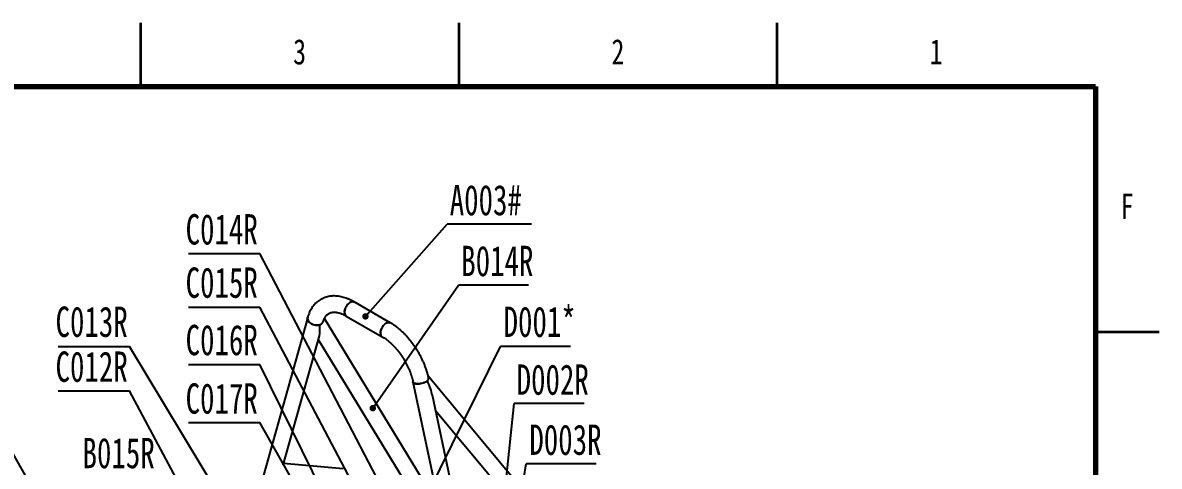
# Model space of a CAD drawing. Header units: millimetres. Extents: x 0 to 420, y 0 to 297.
# Drawn here: x 241.5 to 420, y 227.4 to 297 of the extents above; entities that cross this region are included whole.
import ezdxf

# ---------------------------------------------------------------- set-up
doc = ezdxf.new("R2010")
doc.units = ezdxf.units.MM
for name, color, linetype in [('A', 7, 'Continuous'), ('B', 7, 'Continuous'), ('C', 7, 'Continuous'), ('D', 7, 'Continuous')]:
    doc.layers.add(name, color=color, linetype=linetype)
doc.styles.add('SLDTEXTSTYLE1', font='TXT', dxfattribs={"width": 0.7})
doc.styles.add('SLDTEXTSTYLE2', font='TXT', dxfattribs={"width": 0.75})
doc.dimstyles.new('SLDDIMSTYLE0', dxfattribs={"dimtxt": 0.18, "dimasz": 1.016, "dimexe": 0, "dimexo": 0.0625, "dimgap": 0, "dimtad": 0, "dimtih": 1, "dimtoh": 1, "dimdec": 0, "dimrnd": 1e-09, "dimzin": 0, "dimdsep": 46, "dimtxsty": 'Standard', "dimblk1": 'DOT', "dimblk2": 'DOT', "dimsah": 1, "dimcen": 0.09, "dimadec": 0, "dimazin": 0, "dimtfac": 1.016, "dimtdec": 0, "dimtofl": 0, "dimtmove": 0, "dimatfit": 3, "dimldrblk": 'DOT', "dimfxl": 0, "dimfrac": 2, "dimtolj": 1, "dimtzin": 0, "dimarcsym": 0})

# ---------------------------------------------------------------- blocks, each defined once
blk = doc.blocks.new('SW_NOTE_3')
at = {"layer": 'A', "color": 0}
blk.add_line((13.22, 0), (0, 0), dxfattribs=at)
at = {"layer": 'A', "color": 0, "insert": (0.4, 6.17), "char_height": 4.762, "attachment_point": 1, "style": 'SLDTEXTSTYLE1'}
blk.add_mtext('A003#', dxfattribs=at)
blk = doc.blocks.new('_DOT')
at = {"color": 0, "linetype": 'ByBlock', "lineweight": -2}
blk.add_line((-0.5, 0), (-1, 0), dxfattribs=at)
at = {"color": 0, "linetype": 'ByBlock', "const_width": 0.5}
blk.add_lwpolyline([(-0.25, 0, 1), (0.25, 0, 1)], format="xyb", close=True, dxfattribs=at)
blk = doc.blocks.new('SW_NOTE_29')
at = {"layer": 'B', "color": 0}
blk.add_line((10.99, 0), (0, 0), dxfattribs=at)
at = {"layer": 'B', "color": 0, "insert": (0.44, 6.2), "char_height": 4.762, "attachment_point": 1, "style": 'SLDTEXTSTYLE1'}
blk.add_mtext('B014R', dxfattribs=at)
blk = doc.blocks.new('SW_NOTE_33')
at = {"layer": 'B', "color": 0}
blk.add_line((-11.23, 0), (0, 0), dxfattribs=at)
at = {"layer": 'B', "color": 0, "insert": (-11.64, 6.23), "char_height": 4.762, "attachment_point": 1, "style": 'SLDTEXTSTYLE1'}
blk.add_mtext('B015R', dxfattribs=at)
blk = doc.blocks.new('SW_NOTE_68')
at = {"layer": 'C', "color": 0}
blk.add_line((-11.23, 0), (0, 0), dxfattribs=at)
at = {"layer": 'C', "color": 0, "insert": (-11.62, 6.18), "char_height": 4.762, "attachment_point": 1, "style": 'SLDTEXTSTYLE1'}
blk.add_mtext('C012R', dxfattribs=at)
blk = doc.blocks.new('SW_NOTE_69')
at = {"layer": 'C', "color": 0}
blk.add_line((-11.23, 0), (0, 0), dxfattribs=at)
at = {"layer": 'C', "color": 0, "insert": (-11.62, 6.25), "char_height": 4.762, "attachment_point": 1, "style": 'SLDTEXTSTYLE1'}
blk.add_mtext('C013R', dxfattribs=at)
blk = doc.blocks.new('SW_NOTE_70')
at = {"layer": 'C', "color": 0}
blk.add_line((-11.23, 0), (0, 0), dxfattribs=at)
at = {"layer": 'C', "color": 0, "insert": (-11.66, 6.2), "char_height": 4.762, "attachment_point": 1, "style": 'SLDTEXTSTYLE1'}
blk.add_mtext('C014R', dxfattribs=at)
blk = doc.blocks.new('SW_NOTE_71')
at = {"layer": 'C', "color": 0}
blk.add_line((-11.23, 0), (0, 0), dxfattribs=at)
at = {"layer": 'C', "color": 0, "insert": (-11.66, 6.23), "char_height": 4.762, "attachment_point": 1, "style": 'SLDTEXTSTYLE1'}
blk.add_mtext('C015R', dxfattribs=at)
blk = doc.blocks.new('SW_NOTE_72')
at = {"layer": 'C', "color": 0}
blk.add_line((-11.23, 0), (0, 0), dxfattribs=at)
at = {"layer": 'C', "color": 0, "insert": (-11.66, 6.22), "char_height": 4.762, "attachment_point": 1, "style": 'SLDTEXTSTYLE1'}
blk.add_mtext('C016R', dxfattribs=at)
blk = doc.blocks.new('SW_NOTE_73')
at = {"layer": 'C', "color": 0}
blk.add_line((-11.23, 0), (0, 0), dxfattribs=at)
at = {"layer": 'C', "color": 0, "insert": (-11.66, 6.15), "char_height": 4.762, "attachment_point": 1, "style": 'SLDTEXTSTYLE1'}
blk.add_mtext('C017R', dxfattribs=at)
blk = doc.blocks.new('SW_NOTE_75')
at = {"layer": 'D', "color": 0}
blk.add_line((10.99, 0), (0, 0), dxfattribs=at)
at = {"layer": 'D', "color": 0, "insert": (0.46, 6.25), "char_height": 4.762, "attachment_point": 1, "style": 'SLDTEXTSTYLE1'}
blk.add_mtext('D001*', dxfattribs=at)
blk = doc.blocks.new('SW_NOTE_76')
at = {"layer": 'D', "color": 0}
blk.add_line((10.99, 0), (0, 0), dxfattribs=at)
at = {"layer": 'D', "color": 0, "insert": (0.38, 6.16), "char_height": 4.762, "attachment_point": 1, "style": 'SLDTEXTSTYLE1'}
blk.add_mtext('D002R', dxfattribs=at)
blk = doc.blocks.new('SW_NOTE_79')
at = {"layer": 'D', "color": 0}
blk.add_line((10.99, 0), (0, 0), dxfattribs=at)
at = {"layer": 'D', "color": 0, "insert": (0.48, 6.19), "char_height": 4.762, "attachment_point": 1, "style": 'SLDTEXTSTYLE1'}
blk.add_mtext('D003R', dxfattribs=at)

msp = doc.modelspace()

# ---------------------------------------------------------------- linework, layer by layer
at = {"color": 7, "linetype": 'Continuous', "lineweight": 35}
for p, q in [((260, 287), (260, 297)), ((310, 287), (310, 297)), ((360, 287), (360, 297)), ((410, 248.5), (420, 248.5))]:
    msp.add_line(p, q, dxfattribs=at)
at = {"color": 7, "linetype": 'Continuous', "lineweight": 70}
for p, q in [((10, 287), (410, 287)), ((410, 287), (410, 10))]:
    msp.add_line(p, q, dxfattribs=at)
at = {"color": 7, "linetype": 'Continuous', "lineweight": 25}
for p, q in [((299.2, 249.9), (293.54, 253.16)), ((286.23, 250.78), (269.26, 190.35)), ((306.95, 220.91), (288.86, 250.57)), ((292.27, 250.96), (297.93, 247.7)), ((282.35, 227.54), (288.06, 247.87)), ((287.89, 247.28), (303.62, 221.49)), ((354.78, 182.1), (305.18, 241.46)), ((302.77, 240.61), (314.04, 187.45)), ((322.22, 161.12), (305.81, 238.53)), ((306.31, 236.14), (351.64, 181.89)), ((291.81, 226.96), (282.42, 227.81))]:
    msp.add_line(p, q, dxfattribs=at)
at = {"color": 7, "linetype": 'Continuous', "lineweight": 25, "flags": 128}
for points in [[(293.54, 253.16), (293.5, 253.19), (293.38, 253.22), (293.24, 253.22), (293.09, 253.19), (292.94, 253.12), (292.79, 253.03), (292.64, 252.9), (292.5, 252.76), (292.37, 252.59), (292.26, 252.41), (292.16, 252.22), (292.09, 252.02), (292.04, 251.82), (292.01, 251.64), (292.01, 251.46), (292.04, 251.3), (292.09, 251.16), (292.16, 251.05), (292.26, 250.97), (292.27, 250.96)], [(292.01, 251.55), (292.02, 251.73), (292.06, 251.92), (292.12, 252.12), (292.21, 252.31), (292.31, 252.5), (292.43, 252.68), (292.57, 252.83), (292.72, 252.97), (292.87, 253.08), (293.02, 253.16), (293.17, 253.21), (293.31, 253.22), (293.44, 253.21), (293.54, 253.16)], [(286.23, 250.78), (286.22, 250.71), (286.21, 250.56), (286.24, 250.4), (286.3, 250.24), (286.4, 250.09), (286.52, 249.95), (286.68, 249.82), (286.85, 249.71), (287.04, 249.62), (287.25, 249.55), (287.46, 249.51), (287.67, 249.5), (287.88, 249.51), (288.07, 249.55), (288.15, 249.58)], [(288.2, 249.6), (288.16, 249.58), (287.97, 249.53), (287.77, 249.5), (287.57, 249.5), (287.35, 249.53), (287.15, 249.58), (286.95, 249.66), (286.76, 249.76), (286.6, 249.88), (286.46, 250.02), (286.35, 250.17), (286.27, 250.32), (286.22, 250.48), (286.21, 250.64), (286.23, 250.78)], [(297.66, 248.28), (297.68, 248.46), (297.72, 248.66), (297.78, 248.85), (297.86, 249.05), (297.97, 249.23), (298.09, 249.41), (298.23, 249.57), (298.37, 249.7), (298.52, 249.81), (298.68, 249.89), (298.83, 249.94), (298.97, 249.96), (299.1, 249.94), (299.2, 249.9)], [(299.2, 249.9), (299.16, 249.92), (299.03, 249.95), (298.9, 249.95), (298.75, 249.92), (298.6, 249.86), (298.45, 249.76), (298.3, 249.64), (298.16, 249.49), (298.03, 249.32), (297.91, 249.14), (297.82, 248.95), (297.74, 248.75), (297.69, 248.56), (297.67, 248.37), (297.67, 248.19), (297.69, 248.04), (297.74, 247.9), (297.82, 247.79), (297.91, 247.71), (297.93, 247.7)], [(302.77, 240.61), (302.79, 240.55), (302.86, 240.48), (302.95, 240.42), (303.08, 240.37), (303.23, 240.33), (303.41, 240.32), (303.6, 240.31), (303.8, 240.33), (304.01, 240.36), (304.22, 240.4), (304.43, 240.46), (304.62, 240.53), (304.8, 240.61), (304.95, 240.7), (305.03, 240.76)], [(304.88, 240.66), (304.71, 240.57), (304.53, 240.5), (304.33, 240.43), (304.12, 240.38), (303.91, 240.34), (303.7, 240.32), (303.5, 240.31), (303.32, 240.32), (303.15, 240.35), (303.01, 240.39), (302.9, 240.45), (302.82, 240.51), (302.77, 240.59), (302.77, 240.61)], [(305.03, 240.76), (305.02, 240.75), (304.88, 240.66)]]:
    msp.add_lwpolyline(points, dxfattribs=at)
at = {"color": 7, "linetype": 'Continuous', "lineweight": 25}
for centre, start, end in [((292.65, 251.48), 174.4799, 234.2079), ((298.3, 248.22), 174.4867, 234.128)]:
    msp.add_arc(centre, 0.641, start, end, dxfattribs=at)
for centre, major_axis, ratio, start_param, end_param in [((287.46, 250.43), (-0.39, 2.86), 0.202059, 3.576064, 4.377756), ((304.01, 240.88), (-1.71, 3.51), 0.224574, 3.876544, 4.570786)]:
    msp.add_ellipse(centre, major_axis=major_axis, ratio=ratio, start_param=start_param, end_param=end_param, dxfattribs=at)
for points, knots in [([(293.54, 253.16), (293.47, 253.21), (293.26, 253.32), (292.91, 253.5), (292.5, 253.68), (292.08, 253.83), (291.67, 253.95), (291.26, 254.03), (290.85, 254.09), (290.45, 254.11), (290.06, 254.1), (289.69, 254.06), (289.32, 253.99), (288.97, 253.88), (288.64, 253.75), (288.32, 253.59), (288.02, 253.41), (287.74, 253.2), (287.47, 252.96), (287.23, 252.7), (287, 252.41), (286.8, 252.11), (286.61, 251.77), (286.45, 251.42), (286.33, 251.09), (286.26, 250.87), (286.23, 250.78)], [0, 0, 0, 0, 0.02459, 0.070484, 0.116401, 0.162215, 0.207822, 0.253105, 0.297943, 0.342226, 0.385878, 0.428866, 0.471206, 0.512963, 0.554238, 0.59516, 0.635878, 0.676531, 0.717241, 0.75816, 0.799428, 0.841161, 0.883444, 0.926328, 0.969818, 1, 1, 1, 1]), ([(288.13, 249.57), (288.13, 249.57), (288.2, 249.6), (288.32, 249.68), (288.48, 249.82), (288.61, 249.98), (288.69, 250.12), (288.71, 250.2), (288.72, 250.22)], [0, 0, 0, 0, 0.003237, 0.228202, 0.459599, 0.684595, 0.916404, 1, 1, 1, 1]), ([(288.72, 250.22), (288.75, 250.3), (288.8, 250.46), (288.9, 250.66), (289.01, 250.85), (289.13, 251.01), (289.26, 251.15), (289.4, 251.28), (289.57, 251.38), (289.75, 251.46), (289.93, 251.52), (290.13, 251.55), (290.33, 251.57), (290.56, 251.56), (290.8, 251.53), (291.06, 251.48), (291.33, 251.4), (291.61, 251.3), (291.89, 251.17), (292.12, 251.05), (292.24, 250.98), (292.27, 250.96)], [0, 0, 0, 0, 0.05105, 0.102485, 0.154851, 0.208702, 0.264814, 0.324193, 0.387799, 0.455237, 0.513523, 0.568239, 0.620414, 0.675749, 0.729139, 0.781283, 0.832704, 0.883745, 0.934626, 0.985483, 1, 1, 1, 1]), ([(305.21, 241.35), (305.2, 241.37), (305.16, 241.55), (305.07, 241.9), (304.92, 242.4), (304.75, 242.9), (304.56, 243.4), (304.34, 243.89), (304.11, 244.38), (303.86, 244.86), (303.6, 245.33), (303.32, 245.79), (303.02, 246.24), (302.71, 246.67), (302.38, 247.09), (302.04, 247.5), (301.69, 247.89), (301.32, 248.26), (300.95, 248.61), (300.57, 248.94), (300.18, 249.25), (299.78, 249.54), (299.45, 249.75), (299.26, 249.86), (299.2, 249.9)], [0, 0, 0, 0, 0.005117, 0.053876, 0.102548, 0.151145, 0.199675, 0.248151, 0.296587, 0.344995, 0.393391, 0.44179, 0.490202, 0.538642, 0.587124, 0.635665, 0.684277, 0.732976, 0.781773, 0.830679, 0.8797, 0.928837, 0.978083, 1, 1, 1, 1]), ([(297.93, 247.7), (297.98, 247.67), (298.13, 247.58), (298.39, 247.41), (298.69, 247.19), (299, 246.95), (299.3, 246.68), (299.6, 246.39), (299.9, 246.08), (300.19, 245.75), (300.48, 245.41), (300.75, 245.04), (301.01, 244.67), (301.26, 244.28), (301.5, 243.88), (301.72, 243.47), (301.93, 243.06), (302.12, 242.64), (302.29, 242.23), (302.44, 241.81), (302.57, 241.39), (302.68, 240.99), (302.74, 240.73), (302.77, 240.61)], [0, 0, 0, 0, 0.025119, 0.073259, 0.121534, 0.169961, 0.218545, 0.267281, 0.316159, 0.365163, 0.414277, 0.46348, 0.512754, 0.562079, 0.611432, 0.660795, 0.710141, 0.759448, 0.808694, 0.857859, 0.906924, 0.955867, 1, 1, 1, 1]), ([(305.03, 240.76), (305.03, 240.76), (305.07, 240.81), (305.14, 240.92), (305.2, 241.07), (305.22, 241.21), (305.22, 241.31), (305.21, 241.35), (305.21, 241.35)], [0, 0, 0, 0, 0.0037774, 0.2472748, 0.4977696, 0.7412885, 0.9920658, 1, 1, 1, 1])]:
    msp.add_open_spline(points, degree=3, knots=knots, dxfattribs=at)

# ---------------------------------------------------------------- block references
at = {"layer": 'A'}
msp.add_blockref('SW_NOTE_3', (308.14, 265.37), dxfattribs=at)
at = {"layer": 'B'}
for name, p in [('SW_NOTE_29', (309.91, 255.78)), ('SW_NOTE_33', (262.5, 225.6))]:
    msp.add_blockref(name, p, dxfattribs=at)
at = {"layer": 'C'}
for name, p in [('SW_NOTE_70', (278.71, 260.75)), ('SW_NOTE_71', (278.71, 252.35)), ('SW_NOTE_69', (258.24, 246.19)), ('SW_NOTE_72', (278.71, 243.35)), ('SW_NOTE_68', (258.24, 239.21)), ('SW_NOTE_73', (278.71, 234.24))]:
    msp.add_blockref(name, p, dxfattribs=at)
at = {"layer": 'D'}
for name, p in [('SW_NOTE_75', (316.54, 246.19)), ('SW_NOTE_76', (318.67, 237.2)), ('SW_NOTE_79', (320.57, 227.73))]:
    msp.add_blockref(name, p, dxfattribs=at)

# ---------------------------------------------------------------- texts
at = {"color": 7, "linetype": 'Continuous', "lineweight": 0, "char_height": 3.97, "attachment_point": 2, "style": 'SLDTEXTSTYLE2'}
for s, insert in [('3', (284.96, 294.43)), ('2', (334.96, 294.43)), ('1', (384.96, 294.43)), ('F', (414.96, 270.18))]:
    msp.add_mtext(s, dxfattribs=dict(at, insert=insert))

# ---------------------------------------------------------------- leaders
at = {"layer": 'A'}
msp.add_leader([(295.3, 250.9), (308.14, 265.37)], dimstyle='SLDDIMSTYLE0', dxfattribs=at)
at = {"layer": 'B'}
for points in [[(296.45, 236.49), (309.91, 255.78)], [(263.94, 187.21), (234.33, 239.21)], [(260.47, 182.05), (234.33, 231.52)]]:
    msp.add_leader(points, dimstyle='SLDDIMSTYLE0', dxfattribs=at)
at = {"layer": 'C'}
for points in [[(310.27, 200.39), (278.71, 260.75)], [(309.59, 193.79), (278.71, 252.35)], [(297.75, 180.72), (258.24, 246.19)], [(308.63, 182.55), (278.71, 243.35)], [(289.47, 180.7), (258.24, 239.21)], [(309.61, 179.75), (278.71, 234.24)]]:
    msp.add_leader(points, dimstyle='SLDDIMSTYLE0', dxfattribs=at)
at = {"layer": 'D'}
for points in [[(303.59, 220.06), (316.54, 246.19)], [(314.99, 201.75), (318.67, 237.2)], [(316.43, 203.18), (320.57, 227.73)]]:
    msp.add_leader(points, dimstyle='SLDDIMSTYLE0', dxfattribs=at)

doc.saveas('drawing.dxf')
